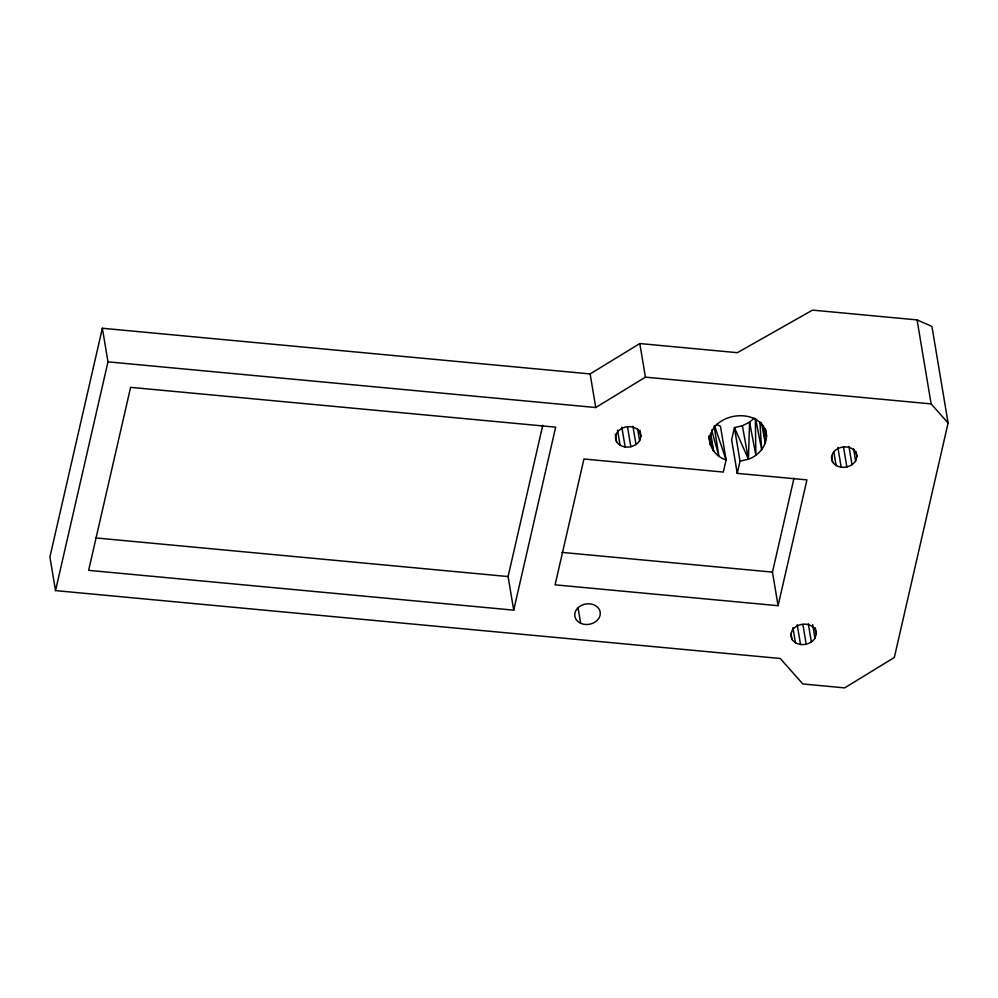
<?xml version="1.0" encoding="UTF-8"?>
<svg xmlns="http://www.w3.org/2000/svg" width="998" height="998" viewBox="0 0 998 998"><rect width="100%" height="100%" fill="white"/><g stroke="black" fill="none" stroke-linecap="round" stroke-linejoin="round"><path stroke-width="1.5" d="M716.389 424.35L720.481 426.296L726.107 459.903L723.313 472.066L583.955 459.005L555.1 584.828L778.078 605.711L806.933 479.888L737.248 473.364L740.042 461.201L748.425 459.205L749.573 422.166L754.176 418.137M102.357 328.255L49.9 557.009L55.526 590.604L780.224 658.48L802.841 683.967L844.657 687.884L894.333 657.482L948.1 423.015L931.932 326.421L917.075 319.909L812.547 310.116L737.36 352.681L639.805 343.549L590.13 373.938L102.357 328.255L107.984 361.85L55.526 590.604M513.708 610.152L555.661 427.156L130.601 387.336L88.635 570.345L513.708 610.152L508.082 576.557L542.762 425.31M778.078 605.711L772.464 572.116L794.009 478.129M640.941 436.251L639.743 431.822C634.291 424.175 621.754 425.385 616.752 432.932L615.417 437.486L616.614 441.902C622.066 449.549 634.603 448.339 639.606 440.792L640.941 436.251L639.918 430.138M856.958 456.485L855.76 452.057C850.296 444.409 837.771 445.619 832.769 453.167L831.434 457.708L832.619 462.136C838.083 469.784 850.608 468.573 855.623 461.026L856.958 456.485L856.184 451.894M816.302 633.767L815.104 629.339C809.652 621.692 797.115 622.902 792.113 630.449L790.778 635.002L791.975 639.419C797.427 647.066 809.964 645.856 814.967 638.308L816.302 633.767L815.279 627.655M107.984 361.85L595.756 407.533L645.432 377.144L931.134 403.903L948.1 423.015M755.349 418.661L755.873 455.288L749.573 422.166L742.4 425.747L734.416 427.606L748.425 459.205C760.676 454.963 769.907 441.64 765.241 428.678M561.862 552.381L772.464 572.116M95.434 537.91L508.082 576.557M714.668 426.009L726.107 459.903C715.678 456.797 709.004 446.879 709.029 436.138M711.661 430.038L718.972 456.448L714.144 426.096M710.027 434.879L713.595 451.333L710.776 433.319M755.611 418.624L761.686 449.836L759.89 421.929M761.424 422.803L765.354 443.324L763.27 425.41M742.4 425.747L748.425 459.205M765.167 428.778L766.514 436.363C763.083 403.367 704.064 412.661 710.476 445.033L709.017 436.014M917.075 319.909L931.134 403.903M853.577 448.813L855.623 461.026M848.961 446.468L852.018 464.794M843.547 447.191L846.878 467.039M837.871 447.466L841.189 467.314M833.804 451.82L836.112 465.567M831.596 456.036L832.619 462.136M812.671 624.573L814.967 638.308M808.305 623.75L811.374 642.076M802.903 624.474L806.222 644.321M797.215 624.748L800.546 644.596M792.899 627.58L795.456 642.849M790.952 633.318L791.975 639.419M740.042 461.201L734.416 427.606L731.634 439.769L737.248 473.364M639.805 343.549L645.432 377.144M637.56 428.579L639.606 440.792M632.944 426.233L636.013 444.559M627.542 426.957L630.861 446.805M621.854 427.231L625.185 447.079M617.537 430.063L620.095 445.333M615.329 434.267L616.614 441.902M590.13 373.938L595.756 407.533M578.091 607.982L580.649 623.263A12.824 10.279 -9.5 0 0 600.272 613.87A12.824 10.279 -9.5 0 0 581.647 605.324A12.824 10.279 -9.5 0 0 580.649 623.263"/></g></svg>
